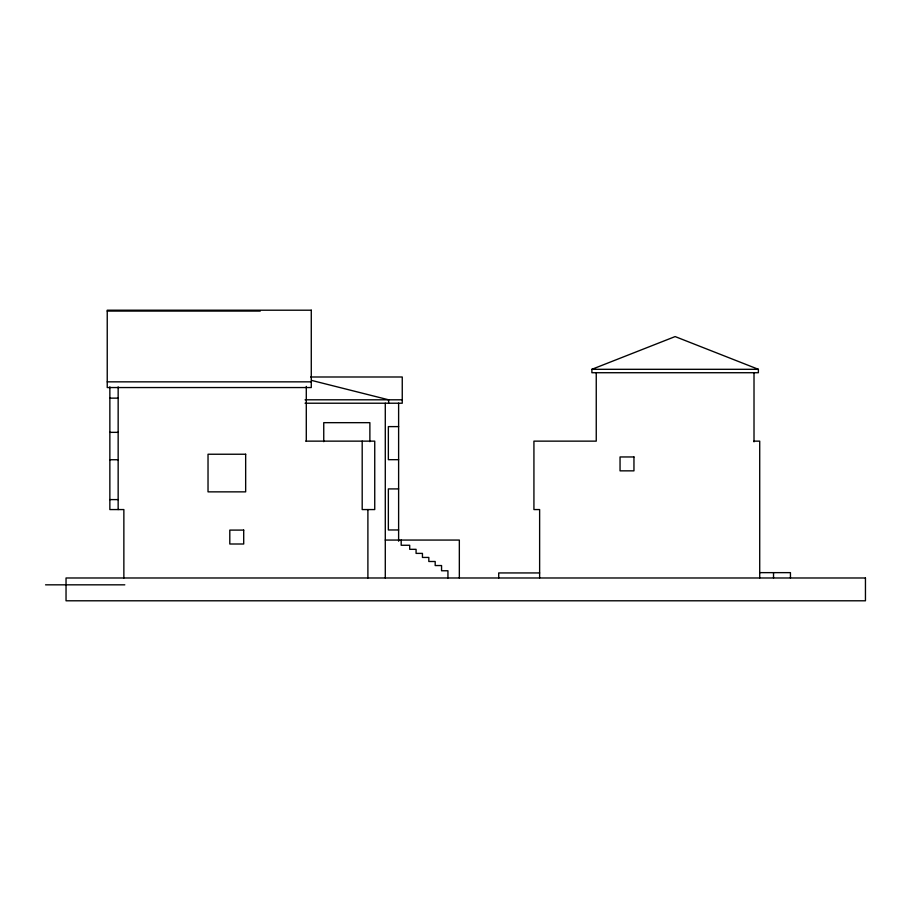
<?xml version="1.0" encoding="UTF-8"?>
<svg xmlns="http://www.w3.org/2000/svg" width="911" height="911" viewBox="0 0 911 911"><rect width="100%" height="100%" fill="white"/><g stroke="black" fill="none" stroke-linecap="round" stroke-linejoin="round"><path stroke-width="1.37" d="M591.888 369.308L675.131 336.58L758.373 369.308L758.373 372.724L591.888 372.724L591.888 369.308L758.373 369.308M107.236 311.072L260.261 311.072M310.662 376.995L402.252 376.995L402.252 403.22L305.06 403.22M107.236 381.846L311.277 381.846M109.855 398.141L118.157 398.141M305.06 399.804L402.252 399.804M398.619 426.61L388.359 426.61L388.359 459.679L398.619 459.679M109.855 432.349L118.157 432.349M305.732 441.14L374.74 441.14L374.74 509.568L362.191 509.568L362.191 441.14M754.012 441.14L759.717 441.14L759.717 577.984M109.855 459.736L118.157 459.736M398.619 488.911L388.359 488.911L388.359 529.963L398.619 529.963M109.855 499.604L118.157 499.604M385.285 540.064L459.338 540.064L459.338 577.984M759.717 572.643L790.441 572.643L790.441 577.984M539.631 572.939L498.716 572.939L498.716 577.984M45.55 584.828L124.807 584.828M311.721 380.445L388.633 399.804L388.633 403.22M773.53 572.643L773.53 577.984M754.012 372.724L754.012 441.846M596.25 372.724L596.25 441.14L533.926 441.14L533.926 509.568L539.631 509.568L539.631 577.984M447.939 577.984L447.939 570.764L441.562 570.764L441.562 565.549L435.185 565.549L435.185 561.495L428.819 561.495L428.819 557.441L422.442 557.441L422.442 553.387L416.076 553.387L416.076 549.322L409.699 549.322L409.699 545.268L401.182 545.268L401.182 540.064M398.619 403.14L398.619 541.202M385.285 403.22L385.285 577.984M369.877 441.676L369.877 422.67L323.747 422.67L323.747 441.676M367.896 509.568L367.896 577.984M306.29 386.401L306.29 441.14M123.862 577.984L123.862 509.568L109.855 509.568L109.855 386.845M118.157 386.856L118.157 509.568M311.277 310.207L107.236 310.207L107.236 387.551L311.277 387.551L311.277 310.207M245.663 454.236L208.027 454.236L208.027 491.86L245.663 491.86L245.663 454.236M633.954 456.958L620.049 456.958L620.049 470.85L633.954 470.85L633.954 456.958M243.704 530.1L229.8 530.1L229.8 544.004L243.704 544.004L243.704 530.1M865.45 577.984L66.036 577.984L66.036 600.793L865.45 600.793L865.45 577.984"/></g></svg>
